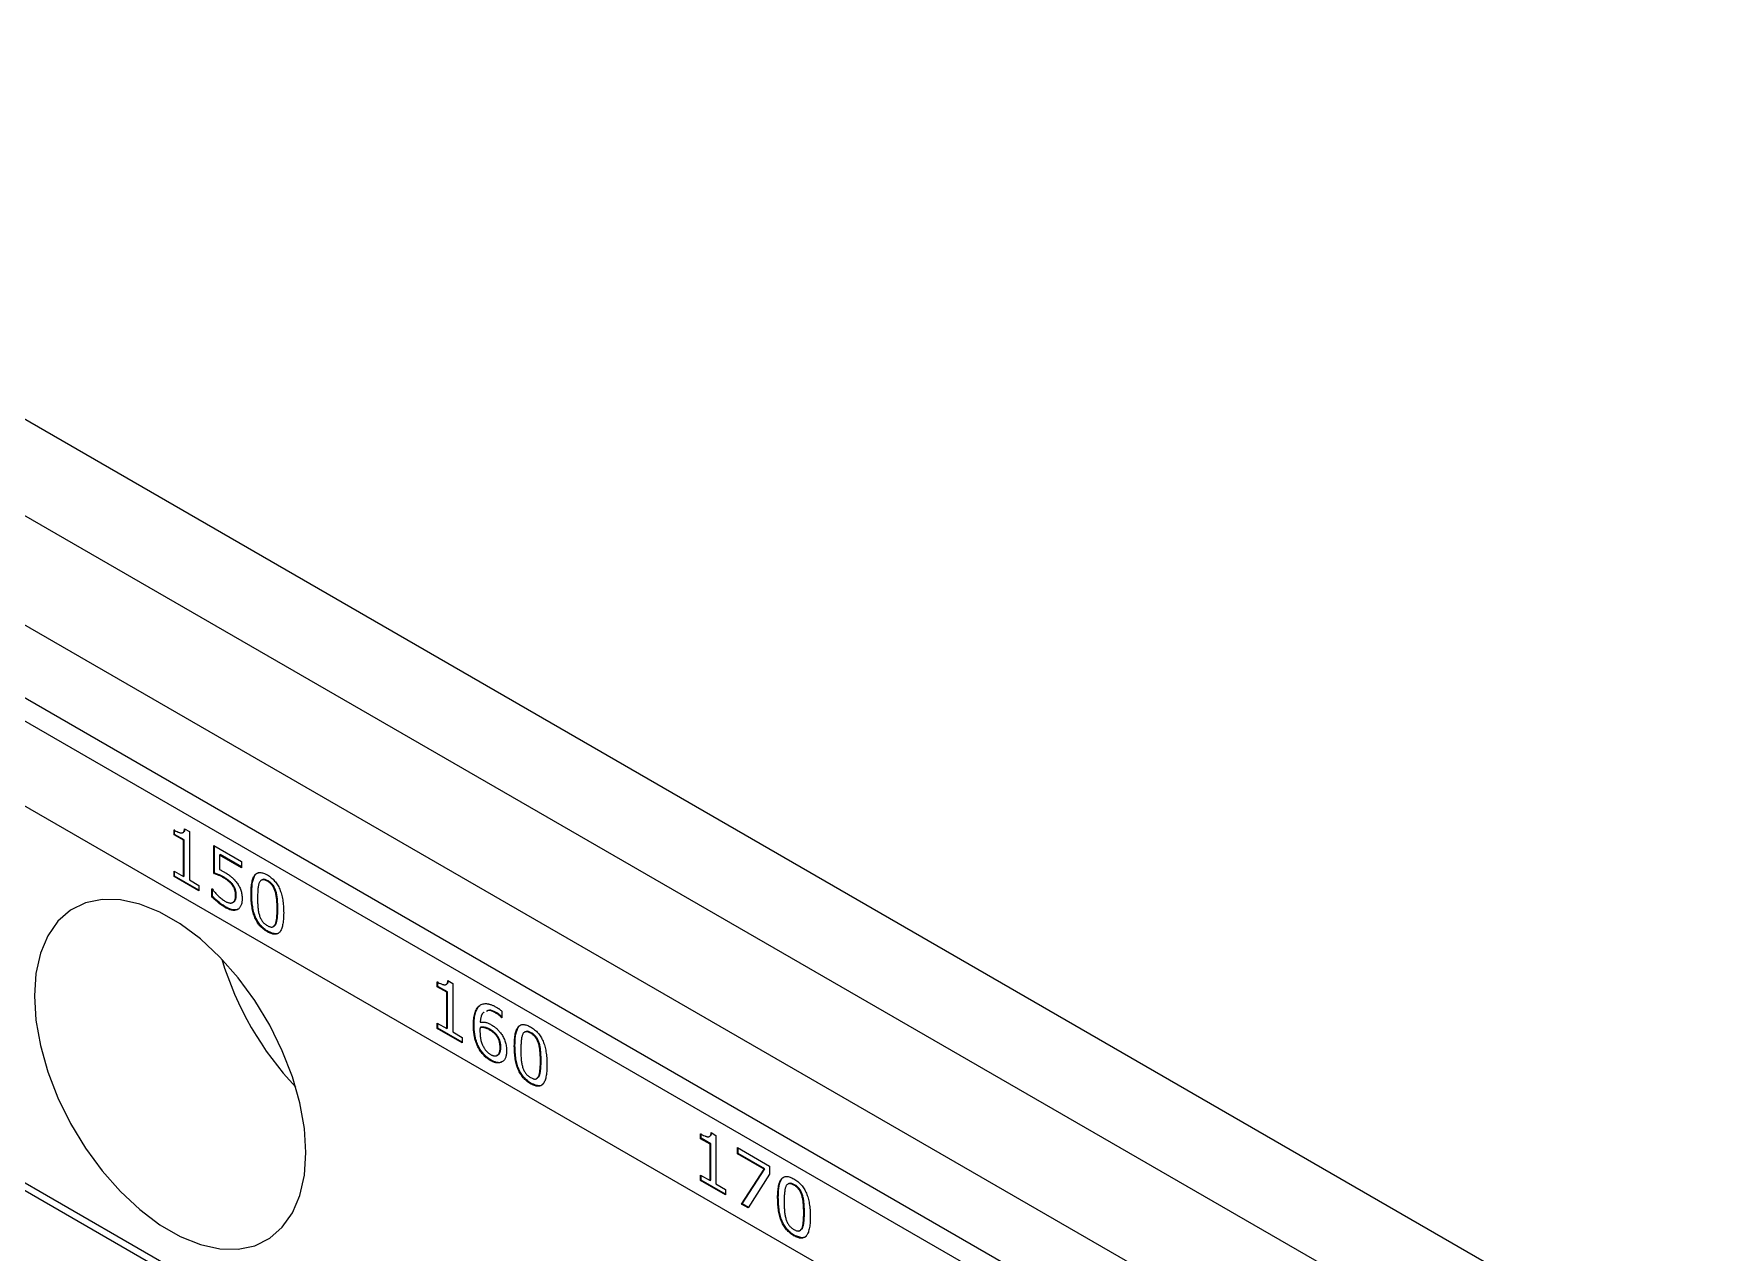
# Model space of a CAD drawing. Header units: millimetres. Extents: x 2 to 278, y 1 to 215.
# Drawn here: x 212.47 to 235.24, y 167.31 to 183.68 of the extents above; entities that cross this region are included whole.
import ezdxf

# ---------------------------------------------------------------- set-up
doc = ezdxf.new("R2010")
doc.units = ezdxf.units.MM

msp = doc.modelspace()

# ---------------------------------------------------------------- linework, layer by layer
at = {"color": 7, "linetype": 'Continuous', "lineweight": 0}
for p, q in [((164.539, 206.098), (270.605, 144.868)), ((163.417, 205.45), (269.483, 144.22)), ((161.441, 204.144), (267.507, 142.913)), ((161.172, 203.988), (267.238, 142.758)), ((163.417, 203.981), (269.483, 142.75)), ((161.172, 202.848), (267.238, 141.617)), ((161.262, 197.735), (267.328, 136.505)), ((161.172, 197.683), (267.238, 136.453)), ((214.347, 172.918), (214.347, 172.983)), ((214.347, 172.918), (214.355, 172.924)), ((214.474, 172.845), (214.347, 172.918)), ((214.355, 172.924), (214.355, 172.988)), ((214.483, 172.85), (214.355, 172.924)), ((214.466, 172.95), (214.477, 172.956)), ((214.489, 173.001), (214.553, 172.964)), ((214.553, 172.964), (214.553, 172.312)), ((214.474, 172.845), (214.483, 172.85)), ((214.474, 172.358), (214.474, 172.845)), ((214.483, 172.363), (214.483, 172.85)), ((214.88, 172.776), (215.254, 172.56)), ((214.88, 172.399), (214.88, 172.776)), ((214.889, 172.404), (214.889, 172.771)), ((214.959, 172.647), (214.968, 172.653)), ((214.959, 172.647), (214.959, 172.451)), ((215.254, 172.477), (214.959, 172.647)), ((215.254, 172.488), (214.968, 172.653)), ((214.347, 172.431), (214.474, 172.358)), ((214.347, 172.358), (214.347, 172.431)), ((214.355, 172.363), (214.355, 172.426)), ((215.254, 172.56), (215.254, 172.477)), ((214.347, 172.358), (214.355, 172.363)), ((214.681, 172.165), (214.347, 172.358)), ((214.681, 172.175), (214.355, 172.363)), ((214.474, 172.358), (214.483, 172.363)), ((214.553, 172.312), (214.681, 172.238)), ((214.681, 172.238), (214.681, 172.165)), ((214.856, 172.193), (214.862, 172.189)), ((214.856, 172.088), (214.856, 172.193)), ((214.865, 172.094), (214.865, 172.198)), ((214.88, 172.399), (214.889, 172.404)), ((215.009, 172.343), (215.018, 172.348)), ((215.132, 172.238), (215.141, 172.243)), ((215.529, 172.315), (215.518, 172.309)), ((215.609, 172.301), (215.6, 172.296)), ((214.856, 172.088), (214.865, 172.094)), ((215.137, 172.01), (215.146, 172.015)), ((215.174, 172.108), (215.183, 172.113)), ((215.381, 172.123), (215.39, 172.128)), ((215.714, 172.164), (215.705, 172.159)), ((215.034, 171.943), (215.043, 171.948)), ((215.74, 171.927), (215.731, 171.922)), ((215.6, 171.616), (215.609, 171.621)), ((215.68, 171.685), (215.691, 171.691)), ((215.688, 171.694), (215.715, 171.72)), ((215.715, 171.72), (215.706, 171.714)), ((217.882, 170.877), (217.882, 170.942)), ((217.882, 170.877), (217.891, 170.883)), ((218.009, 170.804), (217.882, 170.877)), ((217.891, 170.883), (217.891, 170.947)), ((218.018, 170.809), (217.891, 170.883)), ((218.001, 170.909), (218.012, 170.915)), ((218.025, 170.96), (218.089, 170.923)), ((218.089, 170.923), (218.089, 170.271)), ((218.009, 170.804), (218.018, 170.809)), ((218.009, 170.317), (218.009, 170.804)), ((218.018, 170.322), (218.018, 170.809)), ((218.442, 170.619), (218.451, 170.625)), ((217.882, 170.39), (218.009, 170.317)), ((217.882, 170.317), (217.882, 170.39)), ((217.891, 170.322), (217.891, 170.385)), ((218.662, 170.528), (218.671, 170.533)), ((218.745, 170.462), (218.749, 170.464)), ((218.749, 170.459), (218.745, 170.462)), ((218.749, 170.55), (218.749, 170.459)), ((217.882, 170.317), (217.891, 170.322)), ((218.216, 170.124), (217.882, 170.317)), ((218.216, 170.134), (217.891, 170.322)), ((218.009, 170.317), (218.018, 170.322)), ((218.089, 170.271), (218.216, 170.197)), ((218.216, 170.197), (218.216, 170.124)), ((218.367, 170.356), (218.376, 170.361)), ((218.466, 170.336), (218.457, 170.331)), ((218.594, 170.302), (218.585, 170.297)), ((218.685, 170.224), (218.676, 170.219)), ((219.064, 170.274), (219.053, 170.268)), ((219.144, 170.26), (219.135, 170.255)), ((218.443, 170.041), (218.452, 170.046)), ((218.734, 170.068), (218.726, 170.063)), ((218.916, 170.082), (218.925, 170.087)), ((219.25, 170.123), (219.241, 170.118)), ((218.595, 169.887), (218.604, 169.892)), ((219.276, 169.886), (219.267, 169.881)), ((219.135, 169.575), (219.144, 169.58)), ((219.216, 169.644), (219.227, 169.65)), ((219.223, 169.653), (219.25, 169.678)), ((219.25, 169.678), (219.241, 169.673)), ((221.418, 168.836), (221.418, 168.901)), ((221.418, 168.836), (221.427, 168.842)), ((221.545, 168.763), (221.418, 168.836)), ((221.427, 168.842), (221.427, 168.906)), ((221.554, 168.768), (221.427, 168.842)), ((221.537, 168.868), (221.548, 168.874)), ((221.545, 168.763), (221.554, 168.768)), ((221.554, 168.281), (221.554, 168.768)), ((221.56, 168.919), (221.624, 168.882)), ((221.624, 168.882), (221.624, 168.23)), ((221.545, 168.276), (221.545, 168.763)), ((221.911, 168.717), (222.341, 168.469)), ((221.911, 168.634), (221.911, 168.717)), ((221.911, 168.634), (221.92, 168.639)), ((222.27, 168.427), (221.911, 168.634)), ((221.92, 168.639), (221.92, 168.712)), ((222.279, 168.432), (221.92, 168.639)), ((221.418, 168.349), (221.545, 168.276)), ((221.418, 168.276), (221.418, 168.349)), ((221.427, 168.281), (221.427, 168.344)), ((221.967, 167.959), (222.27, 168.427)), ((221.976, 167.964), (222.279, 168.432)), ((222.341, 168.359), (222.057, 167.907)), ((222.27, 168.427), (222.279, 168.432)), ((222.341, 168.469), (222.341, 168.359)), ((221.418, 168.276), (221.427, 168.281)), ((221.752, 168.083), (221.418, 168.276)), ((221.752, 168.093), (221.427, 168.281)), ((221.545, 168.276), (221.554, 168.281)), ((221.624, 168.23), (221.752, 168.156)), ((221.752, 168.156), (221.752, 168.083)), ((222.6, 168.233), (222.589, 168.227)), ((222.68, 168.219), (222.671, 168.214)), ((221.967, 167.959), (221.976, 167.964)), ((222.057, 167.907), (221.967, 167.959)), ((222.062, 167.914), (221.976, 167.964)), ((222.452, 168.041), (222.461, 168.046)), ((222.786, 168.082), (222.777, 168.077)), ((222.759, 167.612), (222.786, 167.637)), ((222.786, 167.637), (222.777, 167.632)), ((222.811, 167.845), (222.802, 167.84)), ((222.671, 167.534), (222.68, 167.539)), ((222.751, 167.603), (222.762, 167.609))]:
    msp.add_line(p, q, dxfattribs=at)
at = {"color": 7, "linetype": 'Continuous', "lineweight": 0, "flags": 128}
msp.add_lwpolyline([(212.472, 170.754), (212.492, 170.429), (212.553, 170.087), (212.652, 169.737), (212.788, 169.386), (212.958, 169.042), (213.158, 168.712), (213.383, 168.405), (213.628, 168.127), (213.889, 167.884), (214.158, 167.681), (214.431, 167.524), (214.7, 167.416), (214.961, 167.358), (215.206, 167.353), (215.431, 167.4), (215.631, 167.499), (215.801, 167.647), (215.937, 167.841), (216.037, 168.076), (216.097, 168.348), (216.118, 168.65), (216.097, 168.975), (216.037, 169.317), (215.937, 169.667), (215.801, 170.018), (215.631, 170.362), (215.431, 170.692), (215.206, 170.999), (214.961, 171.277), (214.7, 171.52), (214.431, 171.723), (214.158, 171.88), (213.889, 171.989), (213.628, 172.046), (213.383, 172.051), (213.158, 172.004), (212.958, 171.905), (212.788, 171.757), (212.652, 171.564), (212.553, 171.328), (212.492, 171.056), (212.472, 170.754)], dxfattribs=at)
at = {"color": 7, "linetype": 'Continuous', "lineweight": 0}
msp.add_arc((219.114, 172.484), 4.307, 196.6791, 223.3155, dxfattribs=at)
for points, knots in [([(214.347, 172.983), (214.355, 172.978), (214.374, 172.968), (214.397, 172.958), (214.415, 172.951), (214.428, 172.947), (214.438, 172.945), (214.444, 172.945), (214.447, 172.945)], [0, 0, 0, 0, 0.262083, 0.542825, 0.680749, 0.801602, 0.907794, 1, 1, 1, 1]), ([(214.447, 172.945), (214.45, 172.945), (214.456, 172.946), (214.464, 172.948), (214.471, 172.953), (214.477, 172.958), (214.482, 172.966), (214.485, 172.976), (214.488, 172.987), (214.489, 172.997), (214.489, 173.001)], [0, 0, 0, 0, 0.122569, 0.240706, 0.354017, 0.468353, 0.585293, 0.709986, 0.849029, 1, 1, 1, 1]), ([(214.476, 172.956), (214.481, 172.96), (214.493, 172.968), (214.495, 172.987), (214.496, 172.998)], [0, 0, 0, 0, 0.450038, 1, 1, 1, 1]), ([(214.959, 172.451), (214.965, 172.448), (214.978, 172.442), (214.996, 172.432), (215.014, 172.423), (215.025, 172.417), (215.03, 172.414)], [0, 0, 0, 0, 0.26372, 0.53059, 0.784736, 1, 1, 1, 1]), ([(215.03, 172.414), (215.038, 172.409), (215.054, 172.4), (215.077, 172.384), (215.099, 172.369), (215.119, 172.352), (215.138, 172.335), (215.157, 172.317), (215.174, 172.297), (215.185, 172.283), (215.19, 172.275)], [0, 0, 0, 0, 0.147906, 0.286558, 0.416879, 0.538106, 0.654704, 0.77006, 0.884474, 1, 1, 1, 1]), ([(215.381, 172.123), (215.381, 172.139), (215.381, 172.169), (215.384, 172.212), (215.388, 172.25), (215.394, 172.285), (215.401, 172.315), (215.41, 172.341), (215.421, 172.363), (215.433, 172.381), (215.448, 172.395), (215.464, 172.405), (215.482, 172.411), (215.502, 172.413), (215.524, 172.41), (215.548, 172.404), (215.573, 172.393), (215.591, 172.384), (215.6, 172.379)], [0, 0, 0, 0, 0.090625, 0.17535, 0.254088, 0.327393, 0.395789, 0.459102, 0.517906, 0.573174, 0.625499, 0.676328, 0.726617, 0.777206, 0.828961, 0.882801, 0.939626, 1, 1, 1, 1]), ([(214.862, 172.189), (214.867, 172.181), (214.879, 172.165), (214.899, 172.143), (214.919, 172.12), (214.941, 172.097), (214.964, 172.076), (214.986, 172.057), (215.009, 172.041), (215.024, 172.032), (215.031, 172.027)], [0, 0, 0, 0, 0.11569, 0.236358, 0.361367, 0.492737, 0.624634, 0.753014, 0.877387, 1, 1, 1, 1]), ([(215.009, 172.343), (214.997, 172.349), (214.974, 172.362), (214.944, 172.376), (214.922, 172.384), (214.907, 172.39), (214.893, 172.395), (214.884, 172.398), (214.88, 172.399)], [0, 0, 0, 0, 0.276361, 0.54371, 0.670708, 0.789126, 0.89931, 1, 1, 1, 1]), ([(215.018, 172.348), (215.006, 172.355), (214.983, 172.368), (214.953, 172.381), (214.931, 172.389), (214.916, 172.395), (214.902, 172.4), (214.893, 172.403), (214.889, 172.404)], [0, 0, 0, 0, 0.276361, 0.54371, 0.670708, 0.789126, 0.89931, 1, 1, 1, 1]), ([(215.132, 172.238), (215.128, 172.243), (215.121, 172.254), (215.108, 172.268), (215.094, 172.282), (215.079, 172.295), (215.063, 172.308), (215.046, 172.32), (215.028, 172.332), (215.016, 172.339), (215.009, 172.343)], [0, 0, 0, 0, 0.10696, 0.21703, 0.332026, 0.453058, 0.580025, 0.713791, 0.853658, 1, 1, 1, 1]), ([(215.141, 172.243), (215.137, 172.248), (215.13, 172.259), (215.117, 172.273), (215.103, 172.287), (215.088, 172.3), (215.072, 172.313), (215.055, 172.325), (215.037, 172.337), (215.025, 172.344), (215.018, 172.348)], [0, 0, 0, 0, 0.10696, 0.21703, 0.332026, 0.453058, 0.580025, 0.713791, 0.853658, 1, 1, 1, 1]), ([(215.174, 172.108), (215.174, 172.114), (215.174, 172.126), (215.172, 172.144), (215.168, 172.161), (215.163, 172.178), (215.157, 172.194), (215.15, 172.21), (215.142, 172.224), (215.135, 172.233), (215.132, 172.238)], [0, 0, 0, 0, 0.150553, 0.289214, 0.420488, 0.543188, 0.660394, 0.774791, 0.887003, 1, 1, 1, 1]), ([(215.183, 172.113), (215.183, 172.119), (215.183, 172.131), (215.181, 172.149), (215.177, 172.167), (215.172, 172.183), (215.166, 172.199), (215.159, 172.215), (215.151, 172.229), (215.144, 172.238), (215.141, 172.243)], [0, 0, 0, 0, 0.150553, 0.289214, 0.420488, 0.543188, 0.660394, 0.774791, 0.887003, 1, 1, 1, 1]), ([(215.19, 172.275), (215.196, 172.268), (215.207, 172.252), (215.221, 172.227), (215.233, 172.202), (215.244, 172.175), (215.252, 172.147), (215.258, 172.119), (215.261, 172.088), (215.261, 172.068), (215.262, 172.058)], [0, 0, 0, 0, 0.115807, 0.229267, 0.343217, 0.458868, 0.579903, 0.709351, 0.8486, 1, 1, 1, 1]), ([(215.39, 172.128), (215.391, 172.171), (215.393, 172.257), (215.416, 172.35), (215.45, 172.4), (215.474, 172.407), (215.483, 172.41)], [0, 0, 0, 0, 0.357653, 0.714378, 0.892887, 1, 1, 1, 1]), ([(215.493, 172.281), (215.491, 172.275), (215.486, 172.265), (215.481, 172.245), (215.477, 172.223), (215.473, 172.197), (215.471, 172.169), (215.47, 172.138), (215.469, 172.106), (215.469, 172.084), (215.468, 172.073)], [0, 0, 0, 0, 0.092932, 0.195517, 0.308519, 0.432509, 0.565434, 0.704477, 0.849094, 1, 1, 1, 1]), ([(215.6, 172.296), (215.593, 172.299), (215.581, 172.306), (215.564, 172.312), (215.548, 172.316), (215.534, 172.315), (215.522, 172.312), (215.511, 172.304), (215.501, 172.294), (215.496, 172.285), (215.493, 172.281)], [0, 0, 0, 0, 0.141373, 0.271633, 0.394112, 0.510434, 0.625792, 0.743398, 0.867888, 1, 1, 1, 1]), ([(215.609, 172.301), (215.596, 172.307), (215.572, 172.319), (215.542, 172.325), (215.532, 172.314), (215.53, 172.311)], [0, 0, 0, 0, 0.42532, 0.849508, 1, 1, 1, 1]), ([(215.6, 172.379), (215.609, 172.373), (215.627, 172.362), (215.653, 172.343), (215.676, 172.322), (215.698, 172.299), (215.718, 172.274), (215.736, 172.247), (215.753, 172.218), (215.767, 172.188), (215.779, 172.155), (215.79, 172.12), (215.799, 172.084), (215.806, 172.045), (215.812, 172.005), (215.816, 171.962), (215.818, 171.917), (215.818, 171.887), (215.819, 171.871)], [0, 0, 0, 0, 0.0610324, 0.1185041, 0.1731157, 0.2253216, 0.2760008, 0.3266701, 0.377985, 0.4306815, 0.4863913, 0.5454405, 0.6087782, 0.6767602, 0.749332, 0.8273877, 0.910869, 1, 1, 1, 1]), ([(215.705, 172.159), (215.703, 172.166), (215.698, 172.181), (215.688, 172.202), (215.678, 172.221), (215.665, 172.239), (215.652, 172.256), (215.636, 172.271), (215.618, 172.285), (215.606, 172.292), (215.6, 172.296)], [0, 0, 0, 0, 0.130246, 0.252579, 0.370446, 0.485239, 0.600835, 0.723405, 0.855628, 1, 1, 1, 1]), ([(215.714, 172.164), (215.712, 172.172), (215.707, 172.186), (215.697, 172.207), (215.687, 172.227), (215.674, 172.245), (215.66, 172.261), (215.645, 172.276), (215.627, 172.29), (215.615, 172.297), (215.609, 172.301)], [0, 0, 0, 0, 0.130246, 0.252579, 0.370446, 0.485239, 0.600835, 0.723405, 0.855628, 1, 1, 1, 1]), ([(215.034, 171.943), (215.026, 171.948), (215.009, 171.958), (214.984, 171.975), (214.959, 171.992), (214.936, 172.012), (214.913, 172.031), (214.892, 172.05), (214.873, 172.069), (214.861, 172.082), (214.856, 172.088)], [0, 0, 0, 0, 0.137708, 0.273829, 0.408004, 0.54087, 0.668834, 0.787054, 0.897951, 1, 1, 1, 1]), ([(215.043, 171.948), (215.035, 171.953), (215.018, 171.963), (214.993, 171.98), (214.968, 171.998), (214.945, 172.017), (214.922, 172.036), (214.901, 172.056), (214.882, 172.074), (214.87, 172.087), (214.865, 172.094)], [0, 0, 0, 0, 0.137708, 0.273829, 0.408004, 0.54087, 0.668834, 0.787054, 0.897951, 1, 1, 1, 1]), ([(215.031, 172.027), (215.036, 172.024), (215.046, 172.019), (215.06, 172.013), (215.074, 172.008), (215.088, 172.004), (215.101, 172.002), (215.114, 172.002), (215.126, 172.005), (215.133, 172.008), (215.137, 172.01)], [0, 0, 0, 0, 0.125561, 0.250755, 0.374229, 0.498588, 0.622113, 0.745898, 0.870848, 1, 1, 1, 1]), ([(215.137, 172.01), (215.14, 172.012), (215.146, 172.016), (215.153, 172.024), (215.16, 172.034), (215.165, 172.045), (215.169, 172.058), (215.172, 172.073), (215.174, 172.09), (215.174, 172.102), (215.174, 172.108)], [0, 0, 0, 0, 0.114332, 0.229383, 0.345703, 0.464622, 0.588442, 0.717044, 0.855034, 1, 1, 1, 1]), ([(215.146, 172.015), (215.149, 172.017), (215.155, 172.021), (215.162, 172.029), (215.169, 172.039), (215.174, 172.05), (215.178, 172.063), (215.181, 172.078), (215.183, 172.095), (215.183, 172.107), (215.183, 172.113)], [0, 0, 0, 0, 0.114332, 0.229383, 0.345703, 0.464622, 0.588442, 0.717044, 0.855034, 1, 1, 1, 1]), ([(215.262, 172.058), (215.261, 172.05), (215.261, 172.033), (215.258, 172.01), (215.253, 171.989), (215.246, 171.97), (215.237, 171.952), (215.227, 171.938), (215.216, 171.925), (215.207, 171.92), (215.202, 171.917)], [0, 0, 0, 0, 0.130801, 0.258999, 0.387212, 0.515872, 0.642815, 0.764184, 0.883286, 1, 1, 1, 1]), ([(215.6, 171.616), (215.591, 171.622), (215.573, 171.632), (215.547, 171.652), (215.523, 171.673), (215.501, 171.696), (215.481, 171.72), (215.463, 171.747), (215.447, 171.776), (215.433, 171.806), (215.42, 171.838), (215.41, 171.873), (215.401, 171.909), (215.394, 171.948), (215.388, 171.989), (215.384, 172.032), (215.381, 172.077), (215.381, 172.108), (215.381, 172.123)], [0, 0, 0, 0, 0.060973, 0.118388, 0.172874, 0.22467, 0.275401, 0.32568, 0.376549, 0.428972, 0.484148, 0.542887, 0.606162, 0.674011, 0.747103, 0.82563, 0.909854, 1, 1, 1, 1]), ([(215.609, 171.621), (215.6, 171.627), (215.582, 171.638), (215.556, 171.657), (215.532, 171.678), (215.51, 171.701), (215.49, 171.726), (215.472, 171.752), (215.456, 171.781), (215.442, 171.811), (215.429, 171.843), (215.419, 171.878), (215.41, 171.914), (215.403, 171.953), (215.397, 171.994), (215.393, 172.037), (215.39, 172.082), (215.39, 172.113), (215.39, 172.128)], [0, 0, 0, 0, 0.060973, 0.118388, 0.172874, 0.22467, 0.275401, 0.32568, 0.376549, 0.428972, 0.484148, 0.542887, 0.606162, 0.674011, 0.747103, 0.82563, 0.909854, 1, 1, 1, 1]), ([(215.468, 172.073), (215.469, 172.061), (215.469, 172.037), (215.469, 172.003), (215.471, 171.972), (215.473, 171.943), (215.476, 171.916), (215.48, 171.89), (215.485, 171.864), (215.49, 171.847), (215.493, 171.839)], [0, 0, 0, 0, 0.164101, 0.31475, 0.45075, 0.57345, 0.686482, 0.794892, 0.899373, 1, 1, 1, 1]), ([(215.731, 171.922), (215.731, 171.934), (215.731, 171.957), (215.73, 171.991), (215.728, 172.024), (215.726, 172.054), (215.723, 172.082), (215.718, 172.109), (215.713, 172.134), (215.708, 172.151), (215.705, 172.159)], [0, 0, 0, 0, 0.159651, 0.308566, 0.446193, 0.573969, 0.692158, 0.802057, 0.904099, 1, 1, 1, 1]), ([(215.74, 171.927), (215.74, 171.939), (215.74, 171.963), (215.739, 171.997), (215.737, 172.029), (215.735, 172.059), (215.732, 172.087), (215.727, 172.114), (215.722, 172.14), (215.717, 172.156), (215.714, 172.164)], [0, 0, 0, 0, 0.159651, 0.308566, 0.446193, 0.573969, 0.692158, 0.802057, 0.904099, 1, 1, 1, 1]), ([(215.202, 171.917), (215.197, 171.914), (215.187, 171.909), (215.169, 171.905), (215.151, 171.903), (215.13, 171.905), (215.109, 171.909), (215.085, 171.917), (215.06, 171.928), (215.043, 171.938), (215.034, 171.943)], [0, 0, 0, 0, 0.114928, 0.229358, 0.345919, 0.4655, 0.589079, 0.718364, 0.85522, 1, 1, 1, 1]), ([(215.211, 171.922), (215.206, 171.919), (215.196, 171.914), (215.178, 171.91), (215.16, 171.909), (215.139, 171.91), (215.118, 171.915), (215.094, 171.922), (215.069, 171.933), (215.052, 171.943), (215.043, 171.948)], [0, 0, 0, 0, 0.114928, 0.229358, 0.345919, 0.4655, 0.589079, 0.718364, 0.85522, 1, 1, 1, 1]), ([(215.493, 171.839), (215.495, 171.831), (215.5, 171.817), (215.509, 171.796), (215.52, 171.776), (215.532, 171.757), (215.546, 171.74), (215.562, 171.725), (215.58, 171.711), (215.593, 171.703), (215.6, 171.699)], [0, 0, 0, 0, 0.1279334, 0.2489788, 0.3644984, 0.4786231, 0.5947523, 0.7179865, 0.852152, 1, 1, 1, 1]), ([(215.819, 171.871), (215.818, 171.856), (215.818, 171.825), (215.816, 171.782), (215.812, 171.743), (215.806, 171.709), (215.798, 171.678), (215.789, 171.652), (215.779, 171.63), (215.766, 171.613), (215.752, 171.599), (215.735, 171.589), (215.717, 171.584), (215.697, 171.582), (215.675, 171.585), (215.652, 171.591), (215.626, 171.601), (215.609, 171.611), (215.6, 171.616)], [0, 0, 0, 0, 0.091414, 0.176654, 0.25618, 0.329726, 0.398161, 0.461186, 0.519966, 0.574874, 0.627124, 0.67754, 0.72759, 0.777885, 0.829619, 0.883437, 0.939926, 1, 1, 1, 1]), ([(215.706, 171.714), (215.708, 171.72), (215.713, 171.731), (215.718, 171.751), (215.723, 171.772), (215.726, 171.797), (215.728, 171.824), (215.73, 171.854), (215.731, 171.887), (215.731, 171.91), (215.731, 171.922)], [0, 0, 0, 0, 0.097892, 0.201849, 0.31108, 0.427473, 0.552815, 0.689917, 0.838949, 1, 1, 1, 1]), ([(215.715, 171.72), (215.717, 171.725), (215.722, 171.736), (215.727, 171.756), (215.732, 171.778), (215.735, 171.802), (215.737, 171.829), (215.739, 171.859), (215.74, 171.892), (215.74, 171.915), (215.74, 171.927)], [0, 0, 0, 0, 0.097892, 0.201849, 0.31108, 0.427473, 0.552815, 0.689917, 0.838949, 1, 1, 1, 1]), ([(215.6, 171.699), (215.606, 171.695), (215.618, 171.689), (215.636, 171.682), (215.651, 171.679), (215.666, 171.679), (215.678, 171.683), (215.689, 171.69), (215.699, 171.7), (215.703, 171.71), (215.706, 171.714)], [0, 0, 0, 0, 0.141458, 0.272712, 0.395264, 0.512481, 0.627909, 0.745586, 0.869079, 1, 1, 1, 1]), ([(215.764, 171.61), (215.763, 171.608), (215.752, 171.594), (215.703, 171.58), (215.646, 171.605), (215.609, 171.621)], [0, 0, 0, 0, 0.041654, 0.362595, 1, 1, 1, 1]), ([(217.882, 170.942), (217.891, 170.937), (217.91, 170.927), (217.933, 170.917), (217.951, 170.91), (217.963, 170.906), (217.973, 170.904), (217.98, 170.904), (217.982, 170.904)], [0, 0, 0, 0, 0.262083, 0.542825, 0.680749, 0.801602, 0.907794, 1, 1, 1, 1]), ([(217.982, 170.904), (217.985, 170.904), (217.991, 170.905), (217.999, 170.907), (218.006, 170.912), (218.012, 170.917), (218.017, 170.925), (218.021, 170.935), (218.024, 170.946), (218.024, 170.956), (218.025, 170.96)], [0, 0, 0, 0, 0.122569, 0.240706, 0.354017, 0.468353, 0.585293, 0.709986, 0.849029, 1, 1, 1, 1]), ([(218.011, 170.915), (218.016, 170.918), (218.028, 170.927), (218.03, 170.946), (218.032, 170.956)], [0, 0, 0, 0, 0.450038, 1, 1, 1, 1]), ([(218.367, 170.356), (218.368, 170.372), (218.368, 170.402), (218.371, 170.445), (218.377, 170.484), (218.385, 170.518), (218.395, 170.549), (218.408, 170.577), (218.423, 170.6), (218.436, 170.613), (218.442, 170.619)], [0, 0, 0, 0, 0.145951, 0.283525, 0.41408, 0.537518, 0.656078, 0.772125, 0.886307, 1, 1, 1, 1]), ([(218.376, 170.361), (218.377, 170.377), (218.377, 170.407), (218.38, 170.45), (218.386, 170.489), (218.394, 170.524), (218.404, 170.555), (218.417, 170.582), (218.432, 170.606), (218.445, 170.618), (218.451, 170.625)], [0, 0, 0, 0, 0.145951, 0.283525, 0.41408, 0.537518, 0.656078, 0.772125, 0.886307, 1, 1, 1, 1]), ([(218.442, 170.619), (218.449, 170.625), (218.461, 170.635), (218.484, 170.645), (218.51, 170.651), (218.533, 170.652), (218.552, 170.65), (218.568, 170.648), (218.584, 170.644), (218.601, 170.638), (218.618, 170.632), (218.636, 170.624), (218.655, 170.615), (218.667, 170.608), (218.674, 170.604)], [0, 0, 0, 0, 0.114787, 0.229803, 0.346445, 0.466768, 0.528506, 0.591253, 0.654928, 0.720409, 0.787199, 0.856326, 0.927068, 1, 1, 1, 1]), ([(218.674, 170.604), (218.678, 170.602), (218.685, 170.597), (218.696, 170.591), (218.706, 170.584), (218.718, 170.576), (218.732, 170.565), (218.744, 170.555), (218.749, 170.55)], [0, 0, 0, 0, 0.156036, 0.29752, 0.427796, 0.543751, 0.768205, 1, 1, 1, 1]), ([(218.512, 170.535), (218.509, 170.534), (218.469, 170.519), (218.463, 170.459), (218.457, 170.402)], [0, 0, 0, 0, 0.072908, 1, 1, 1, 1]), ([(218.457, 170.402), (218.463, 170.403), (218.474, 170.404), (218.492, 170.404), (218.509, 170.403), (218.527, 170.401), (218.545, 170.396), (218.564, 170.389), (218.584, 170.38), (218.599, 170.372), (218.606, 170.368)], [0, 0, 0, 0, 0.12901, 0.253844, 0.373854, 0.489859, 0.606943, 0.731138, 0.861144, 1, 1, 1, 1]), ([(218.662, 170.528), (218.63, 170.545), (218.584, 170.569), (218.552, 170.552), (218.542, 170.547)], [0, 0, 0, 0, 0.6976452, 1, 1, 1, 1]), ([(218.671, 170.533), (218.639, 170.55), (218.593, 170.575), (218.561, 170.557), (218.551, 170.552)], [0, 0, 0, 0, 0.6976452, 1, 1, 1, 1]), ([(218.606, 170.368), (218.612, 170.364), (218.625, 170.356), (218.643, 170.344), (218.66, 170.332), (218.676, 170.319), (218.692, 170.304), (218.707, 170.287), (218.723, 170.268), (218.733, 170.254), (218.739, 170.247)], [0, 0, 0, 0, 0.1379043, 0.2672918, 0.389519, 0.5040781, 0.6178437, 0.7381745, 0.8647027, 1, 1, 1, 1]), ([(218.745, 170.462), (218.743, 170.464), (218.738, 170.469), (218.73, 170.477), (218.721, 170.486), (218.706, 170.498), (218.686, 170.513), (218.67, 170.523), (218.662, 170.528)], [0, 0, 0, 0, 0.084171, 0.184143, 0.300418, 0.433639, 0.71554, 1, 1, 1, 1]), ([(218.754, 170.467), (218.752, 170.469), (218.747, 170.475), (218.739, 170.482), (218.73, 170.491), (218.715, 170.503), (218.695, 170.519), (218.679, 170.528), (218.671, 170.533)], [0, 0, 0, 0, 0.084171, 0.184143, 0.300418, 0.433639, 0.71554, 1, 1, 1, 1]), ([(218.916, 170.082), (218.917, 170.098), (218.917, 170.128), (218.919, 170.171), (218.923, 170.209), (218.929, 170.244), (218.937, 170.274), (218.946, 170.3), (218.957, 170.322), (218.969, 170.34), (218.983, 170.354), (218.999, 170.364), (219.018, 170.37), (219.037, 170.372), (219.059, 170.369), (219.083, 170.362), (219.109, 170.352), (219.126, 170.343), (219.135, 170.338)], [0, 0, 0, 0, 0.090625, 0.17535, 0.254088, 0.327393, 0.395789, 0.459102, 0.517906, 0.573174, 0.625499, 0.676328, 0.726617, 0.777206, 0.828961, 0.882801, 0.939626, 1, 1, 1, 1]), ([(218.925, 170.087), (218.926, 170.13), (218.929, 170.216), (218.952, 170.309), (218.985, 170.359), (219.009, 170.366), (219.019, 170.369)], [0, 0, 0, 0, 0.357653, 0.714378, 0.892887, 1, 1, 1, 1]), ([(218.443, 170.041), (218.437, 170.052), (218.425, 170.073), (218.41, 170.108), (218.397, 170.144), (218.388, 170.176), (218.382, 170.202), (218.378, 170.223), (218.375, 170.244), (218.372, 170.265), (218.37, 170.287), (218.369, 170.31), (218.367, 170.333), (218.367, 170.348), (218.367, 170.356)], [0, 0, 0, 0, 0.101558, 0.206859, 0.3182337, 0.4357952, 0.497938, 0.5617847, 0.6284372, 0.6970688, 0.768829, 0.8432233, 0.91994, 1, 1, 1, 1]), ([(218.452, 170.046), (218.446, 170.057), (218.434, 170.078), (218.419, 170.113), (218.406, 170.149), (218.397, 170.181), (218.391, 170.207), (218.387, 170.228), (218.384, 170.249), (218.381, 170.27), (218.379, 170.292), (218.378, 170.315), (218.376, 170.338), (218.376, 170.353), (218.376, 170.361)], [0, 0, 0, 0, 0.101558, 0.206859, 0.3182337, 0.4357952, 0.497938, 0.5617847, 0.6284372, 0.6970688, 0.768829, 0.8432233, 0.91994, 1, 1, 1, 1]), ([(218.457, 170.331), (218.456, 170.327), (218.456, 170.321), (218.455, 170.31), (218.455, 170.299), (218.455, 170.29), (218.455, 170.286)], [0, 0, 0, 0, 0.233166, 0.453954, 0.69909, 1, 1, 1, 1]), ([(218.455, 170.286), (218.455, 170.279), (218.455, 170.267), (218.456, 170.249), (218.457, 170.231), (218.458, 170.215), (218.46, 170.199), (218.462, 170.184), (218.465, 170.169), (218.469, 170.151), (218.476, 170.13), (218.484, 170.106), (218.494, 170.084), (218.502, 170.07), (218.506, 170.063)], [0, 0, 0, 0, 0.090565, 0.177041, 0.258106, 0.334595, 0.406648, 0.474165, 0.537538, 0.597002, 0.707395, 0.810677, 0.907514, 1, 1, 1, 1]), ([(218.585, 170.297), (218.579, 170.3), (218.568, 170.307), (218.551, 170.314), (218.535, 170.321), (218.519, 170.326), (218.504, 170.329), (218.488, 170.331), (218.472, 170.332), (218.462, 170.331), (218.457, 170.331)], [0, 0, 0, 0, 0.129336, 0.254579, 0.376184, 0.494894, 0.614051, 0.738035, 0.866584, 1, 1, 1, 1]), ([(218.594, 170.302), (218.588, 170.305), (218.577, 170.312), (218.56, 170.32), (218.544, 170.326), (218.528, 170.331), (218.513, 170.334), (218.497, 170.336), (218.481, 170.337), (218.471, 170.336), (218.466, 170.336)], [0, 0, 0, 0, 0.129336, 0.254579, 0.376184, 0.494894, 0.614051, 0.738035, 0.866584, 1, 1, 1, 1]), ([(218.676, 170.219), (218.673, 170.223), (218.667, 170.232), (218.656, 170.244), (218.645, 170.254), (218.63, 170.268), (218.61, 170.282), (218.593, 170.292), (218.585, 170.297)], [0, 0, 0, 0, 0.12177, 0.242343, 0.363862, 0.487066, 0.739247, 1, 1, 1, 1]), ([(218.685, 170.224), (218.682, 170.228), (218.676, 170.237), (218.665, 170.249), (218.654, 170.26), (218.639, 170.273), (218.619, 170.287), (218.602, 170.297), (218.594, 170.302)], [0, 0, 0, 0, 0.12177, 0.242343, 0.363862, 0.487066, 0.739247, 1, 1, 1, 1]), ([(218.726, 170.063), (218.725, 170.07), (218.725, 170.084), (218.723, 170.105), (218.719, 170.126), (218.714, 170.145), (218.708, 170.163), (218.699, 170.182), (218.689, 170.201), (218.68, 170.213), (218.676, 170.219)], [0, 0, 0, 0, 0.149638, 0.287391, 0.413619, 0.529682, 0.641884, 0.755797, 0.874792, 1, 1, 1, 1]), ([(218.734, 170.068), (218.734, 170.075), (218.734, 170.089), (218.732, 170.111), (218.728, 170.131), (218.723, 170.15), (218.717, 170.169), (218.708, 170.187), (218.698, 170.206), (218.689, 170.218), (218.685, 170.224)], [0, 0, 0, 0, 0.149638, 0.287391, 0.413619, 0.529682, 0.641884, 0.755797, 0.874792, 1, 1, 1, 1]), ([(218.739, 170.247), (218.745, 170.239), (218.756, 170.222), (218.771, 170.195), (218.784, 170.167), (218.795, 170.139), (218.803, 170.109), (218.809, 170.079), (218.813, 170.047), (218.813, 170.027), (218.813, 170.016)], [0, 0, 0, 0, 0.118702, 0.235348, 0.35039, 0.467038, 0.587685, 0.715902, 0.85292, 1, 1, 1, 1]), ([(219.029, 170.24), (219.027, 170.234), (219.022, 170.224), (219.016, 170.204), (219.012, 170.182), (219.009, 170.156), (219.007, 170.128), (219.005, 170.097), (219.004, 170.065), (219.004, 170.043), (219.004, 170.032)], [0, 0, 0, 0, 0.092932, 0.195517, 0.308519, 0.432509, 0.565434, 0.704477, 0.849094, 1, 1, 1, 1]), ([(219.135, 170.255), (219.129, 170.258), (219.117, 170.265), (219.099, 170.271), (219.084, 170.275), (219.07, 170.274), (219.057, 170.271), (219.046, 170.263), (219.036, 170.253), (219.031, 170.244), (219.029, 170.24)], [0, 0, 0, 0, 0.141373, 0.271633, 0.394112, 0.510434, 0.625792, 0.743398, 0.867888, 1, 1, 1, 1]), ([(219.144, 170.26), (219.132, 170.266), (219.107, 170.278), (219.077, 170.284), (219.068, 170.273), (219.065, 170.27)], [0, 0, 0, 0, 0.42532, 0.849508, 1, 1, 1, 1]), ([(219.135, 170.338), (219.144, 170.332), (219.162, 170.321), (219.188, 170.302), (219.212, 170.281), (219.234, 170.258), (219.254, 170.233), (219.272, 170.206), (219.288, 170.177), (219.302, 170.147), (219.315, 170.114), (219.325, 170.079), (219.334, 170.043), (219.342, 170.004), (219.347, 169.964), (219.351, 169.921), (219.354, 169.876), (219.354, 169.846), (219.354, 169.83)], [0, 0, 0, 0, 0.061032, 0.118504, 0.173116, 0.225322, 0.276001, 0.32667, 0.377985, 0.430681, 0.486391, 0.54544, 0.608778, 0.67676, 0.749332, 0.827388, 0.910869, 1, 1, 1, 1]), ([(219.241, 170.118), (219.238, 170.125), (219.233, 170.14), (219.224, 170.161), (219.213, 170.18), (219.201, 170.198), (219.187, 170.215), (219.171, 170.23), (219.154, 170.244), (219.142, 170.251), (219.135, 170.255)], [0, 0, 0, 0, 0.130246, 0.252579, 0.370446, 0.485239, 0.600835, 0.723405, 0.855628, 1, 1, 1, 1]), ([(219.25, 170.123), (219.247, 170.131), (219.242, 170.145), (219.233, 170.166), (219.222, 170.186), (219.21, 170.204), (219.196, 170.22), (219.18, 170.235), (219.163, 170.249), (219.151, 170.256), (219.144, 170.26)], [0, 0, 0, 0, 0.130246, 0.252579, 0.370446, 0.485239, 0.600835, 0.723405, 0.855628, 1, 1, 1, 1]), ([(218.595, 169.887), (218.587, 169.892), (218.572, 169.9), (218.551, 169.916), (218.53, 169.934), (218.51, 169.952), (218.492, 169.972), (218.474, 169.994), (218.458, 170.017), (218.448, 170.033), (218.443, 170.041)], [0, 0, 0, 0, 0.136726, 0.267667, 0.394642, 0.517885, 0.638568, 0.758583, 0.878354, 1, 1, 1, 1]), ([(218.604, 169.892), (218.596, 169.897), (218.581, 169.906), (218.56, 169.921), (218.539, 169.939), (218.519, 169.957), (218.501, 169.977), (218.483, 169.999), (218.467, 170.022), (218.457, 170.038), (218.452, 170.046)], [0, 0, 0, 0, 0.136726, 0.267667, 0.394642, 0.517885, 0.638568, 0.758583, 0.878354, 1, 1, 1, 1]), ([(218.506, 170.063), (218.509, 170.058), (218.515, 170.047), (218.525, 170.033), (218.536, 170.019), (218.547, 170.007), (218.559, 169.996), (218.571, 169.986), (218.583, 169.977), (218.592, 169.972), (218.596, 169.969)], [0, 0, 0, 0, 0.131654, 0.258131, 0.381135, 0.501705, 0.622796, 0.745641, 0.870184, 1, 1, 1, 1]), ([(218.813, 170.016), (218.813, 170.007), (218.812, 169.989), (218.809, 169.965), (218.804, 169.942), (218.798, 169.922), (218.789, 169.905), (218.778, 169.89), (218.765, 169.878), (218.75, 169.868), (218.734, 169.861), (218.717, 169.856), (218.699, 169.855), (218.68, 169.855), (218.66, 169.859), (218.639, 169.866), (218.617, 169.875), (218.602, 169.883), (218.595, 169.887)], [0, 0, 0, 0, 0.068461, 0.134559, 0.198149, 0.260435, 0.321641, 0.382506, 0.44439, 0.506979, 0.569643, 0.630597, 0.690789, 0.750719, 0.811194, 0.872261, 0.935117, 1, 1, 1, 1]), ([(218.596, 169.969), (218.601, 169.966), (218.61, 169.961), (218.624, 169.955), (218.637, 169.951), (218.65, 169.949), (218.661, 169.948), (218.672, 169.949), (218.682, 169.953), (218.691, 169.958), (218.699, 169.964), (218.706, 169.973), (218.712, 169.983), (218.717, 169.996), (218.721, 170.01), (218.724, 170.026), (218.725, 170.043), (218.725, 170.056), (218.726, 170.063)], [0, 0, 0, 0, 0.066273, 0.129609, 0.190047, 0.248604, 0.305353, 0.361746, 0.418098, 0.475239, 0.53308, 0.591913, 0.65214, 0.714466, 0.780216, 0.849779, 0.922531, 1, 1, 1, 1]), ([(218.679, 169.959), (218.691, 169.962), (218.716, 169.969), (218.732, 170.014), (218.734, 170.05), (218.734, 170.068)], [0, 0, 0, 0, 0.307441, 0.65319, 1, 1, 1, 1]), ([(219.135, 169.575), (219.126, 169.581), (219.108, 169.591), (219.083, 169.611), (219.059, 169.632), (219.037, 169.655), (219.017, 169.679), (218.999, 169.706), (218.982, 169.735), (218.968, 169.765), (218.956, 169.797), (218.945, 169.832), (218.936, 169.868), (218.929, 169.907), (218.923, 169.948), (218.919, 169.991), (218.917, 170.036), (218.917, 170.066), (218.916, 170.082)], [0, 0, 0, 0, 0.060973, 0.118388, 0.172874, 0.22467, 0.275401, 0.32568, 0.376549, 0.428972, 0.484148, 0.542887, 0.606162, 0.674011, 0.747103, 0.82563, 0.909854, 1, 1, 1, 1]), ([(219.144, 169.58), (219.135, 169.586), (219.117, 169.596), (219.092, 169.616), (219.068, 169.637), (219.046, 169.66), (219.026, 169.685), (219.008, 169.711), (218.991, 169.74), (218.977, 169.77), (218.965, 169.802), (218.954, 169.837), (218.945, 169.873), (218.938, 169.912), (218.932, 169.953), (218.928, 169.996), (218.926, 170.041), (218.926, 170.072), (218.925, 170.087)], [0, 0, 0, 0, 0.060973, 0.118388, 0.172874, 0.22467, 0.275401, 0.32568, 0.376549, 0.428972, 0.484148, 0.542887, 0.606162, 0.674011, 0.747103, 0.82563, 0.909854, 1, 1, 1, 1]), ([(219.004, 170.032), (219.004, 170.019), (219.004, 169.996), (219.005, 169.962), (219.006, 169.931), (219.008, 169.902), (219.011, 169.875), (219.016, 169.849), (219.021, 169.823), (219.026, 169.806), (219.028, 169.798)], [0, 0, 0, 0, 0.164101, 0.31475, 0.45075, 0.57345, 0.686482, 0.794892, 0.899373, 1, 1, 1, 1]), ([(219.267, 169.881), (219.267, 169.893), (219.266, 169.916), (219.265, 169.95), (219.264, 169.983), (219.261, 170.013), (219.258, 170.041), (219.254, 170.068), (219.248, 170.093), (219.243, 170.11), (219.241, 170.118)], [0, 0, 0, 0, 0.159651, 0.308566, 0.446193, 0.573969, 0.692158, 0.802057, 0.904099, 1, 1, 1, 1]), ([(219.276, 169.886), (219.276, 169.898), (219.275, 169.922), (219.274, 169.956), (219.273, 169.988), (219.27, 170.018), (219.267, 170.046), (219.263, 170.073), (219.257, 170.099), (219.252, 170.115), (219.25, 170.123)], [0, 0, 0, 0, 0.159651, 0.308566, 0.446193, 0.573969, 0.692158, 0.802057, 0.904099, 1, 1, 1, 1]), ([(218.746, 169.868), (218.745, 169.868), (218.73, 169.853), (218.679, 169.858), (218.629, 169.881), (218.604, 169.892)], [0, 0, 0, 0, 0.0062119, 0.502799, 1, 1, 1, 1]), ([(219.028, 169.798), (219.031, 169.79), (219.036, 169.776), (219.045, 169.755), (219.055, 169.735), (219.068, 169.716), (219.082, 169.699), (219.098, 169.684), (219.116, 169.67), (219.129, 169.662), (219.135, 169.658)], [0, 0, 0, 0, 0.127933, 0.248979, 0.364498, 0.478623, 0.594752, 0.717986, 0.852152, 1, 1, 1, 1]), ([(219.354, 169.83), (219.354, 169.815), (219.354, 169.784), (219.351, 169.741), (219.347, 169.702), (219.341, 169.668), (219.334, 169.637), (219.325, 169.611), (219.314, 169.589), (219.301, 169.572), (219.287, 169.558), (219.271, 169.548), (219.253, 169.543), (219.233, 169.541), (219.211, 169.544), (219.187, 169.55), (219.162, 169.56), (219.144, 169.57), (219.135, 169.575)], [0, 0, 0, 0, 0.091414, 0.176654, 0.25618, 0.329726, 0.398161, 0.461186, 0.519966, 0.574874, 0.627124, 0.67754, 0.72759, 0.777885, 0.829619, 0.883437, 0.939926, 1, 1, 1, 1]), ([(219.241, 169.673), (219.244, 169.679), (219.249, 169.69), (219.254, 169.71), (219.258, 169.731), (219.261, 169.756), (219.264, 169.783), (219.265, 169.813), (219.266, 169.846), (219.267, 169.869), (219.267, 169.881)], [0, 0, 0, 0, 0.097892, 0.201849, 0.31108, 0.427473, 0.552815, 0.689917, 0.838949, 1, 1, 1, 1]), ([(219.25, 169.678), (219.253, 169.684), (219.258, 169.695), (219.263, 169.715), (219.267, 169.736), (219.27, 169.761), (219.273, 169.788), (219.274, 169.818), (219.275, 169.851), (219.276, 169.874), (219.276, 169.886)], [0, 0, 0, 0, 0.097892, 0.201849, 0.31108, 0.427473, 0.552815, 0.689917, 0.838949, 1, 1, 1, 1]), ([(219.135, 169.658), (219.142, 169.654), (219.154, 169.648), (219.171, 169.641), (219.187, 169.638), (219.201, 169.638), (219.214, 169.642), (219.225, 169.649), (219.234, 169.659), (219.239, 169.669), (219.241, 169.673)], [0, 0, 0, 0, 0.1414582, 0.2727119, 0.3952641, 0.5124813, 0.6279092, 0.745586, 0.869079, 1, 1, 1, 1]), ([(219.3, 169.569), (219.299, 169.567), (219.288, 169.553), (219.238, 169.539), (219.182, 169.564), (219.144, 169.58)], [0, 0, 0, 0, 0.041654, 0.362595, 1, 1, 1, 1]), ([(221.418, 168.901), (221.427, 168.896), (221.445, 168.886), (221.468, 168.876), (221.486, 168.869), (221.499, 168.865), (221.509, 168.863), (221.515, 168.863), (221.518, 168.863)], [0, 0, 0, 0, 0.262083, 0.542825, 0.680749, 0.801602, 0.907794, 1, 1, 1, 1]), ([(221.518, 168.863), (221.521, 168.863), (221.527, 168.864), (221.535, 168.866), (221.542, 168.871), (221.548, 168.876), (221.553, 168.884), (221.557, 168.893), (221.559, 168.905), (221.56, 168.915), (221.56, 168.919)], [0, 0, 0, 0, 0.122569, 0.240706, 0.354017, 0.468353, 0.585293, 0.709986, 0.849029, 1, 1, 1, 1]), ([(221.547, 168.874), (221.552, 168.877), (221.564, 168.886), (221.566, 168.905), (221.567, 168.915)], [0, 0, 0, 0, 0.450038, 1, 1, 1, 1]), ([(222.452, 168.041), (222.452, 168.057), (222.452, 168.087), (222.455, 168.13), (222.459, 168.168), (222.465, 168.203), (222.472, 168.233), (222.481, 168.259), (222.492, 168.281), (222.504, 168.299), (222.519, 168.313), (222.535, 168.323), (222.553, 168.329), (222.573, 168.331), (222.595, 168.328), (222.619, 168.321), (222.644, 168.311), (222.662, 168.302), (222.671, 168.297)], [0, 0, 0, 0, 0.090625, 0.17535, 0.254088, 0.327393, 0.395789, 0.459102, 0.517906, 0.573174, 0.625499, 0.676328, 0.726617, 0.777206, 0.828961, 0.882801, 0.939626, 1, 1, 1, 1]), ([(222.461, 168.046), (222.462, 168.089), (222.464, 168.175), (222.487, 168.268), (222.521, 168.318), (222.545, 168.325), (222.554, 168.328)], [0, 0, 0, 0, 0.357653, 0.714378, 0.892887, 1, 1, 1, 1]), ([(222.564, 168.199), (222.562, 168.193), (222.557, 168.183), (222.552, 168.163), (222.548, 168.141), (222.545, 168.115), (222.542, 168.087), (222.541, 168.056), (222.54, 168.024), (222.54, 168.002), (222.54, 167.991)], [0, 0, 0, 0, 0.092932, 0.195517, 0.308519, 0.432509, 0.565434, 0.704477, 0.849094, 1, 1, 1, 1]), ([(222.671, 168.214), (222.665, 168.217), (222.652, 168.224), (222.635, 168.23), (222.619, 168.234), (222.605, 168.233), (222.593, 168.229), (222.582, 168.222), (222.572, 168.212), (222.567, 168.203), (222.564, 168.199)], [0, 0, 0, 0, 0.141373, 0.271633, 0.394112, 0.510434, 0.625792, 0.743398, 0.867888, 1, 1, 1, 1]), ([(222.68, 168.219), (222.668, 168.225), (222.643, 168.237), (222.613, 168.243), (222.603, 168.232), (222.601, 168.229)], [0, 0, 0, 0, 0.42532, 0.849508, 1, 1, 1, 1]), ([(222.671, 168.297), (222.68, 168.291), (222.698, 168.28), (222.724, 168.261), (222.747, 168.24), (222.769, 168.217), (222.79, 168.192), (222.808, 168.165), (222.824, 168.136), (222.838, 168.105), (222.85, 168.073), (222.861, 168.038), (222.87, 168.002), (222.877, 167.963), (222.883, 167.923), (222.887, 167.88), (222.889, 167.835), (222.889, 167.805), (222.89, 167.789)], [0, 0, 0, 0, 0.061032, 0.118504, 0.173116, 0.225322, 0.276001, 0.32667, 0.377985, 0.430681, 0.486391, 0.54544, 0.608778, 0.67676, 0.749332, 0.827388, 0.910869, 1, 1, 1, 1]), ([(222.777, 168.077), (222.774, 168.084), (222.769, 168.099), (222.76, 168.12), (222.749, 168.139), (222.736, 168.157), (222.723, 168.174), (222.707, 168.189), (222.689, 168.203), (222.677, 168.21), (222.671, 168.214)], [0, 0, 0, 0, 0.130246, 0.252579, 0.370446, 0.485239, 0.600835, 0.723405, 0.855628, 1, 1, 1, 1]), ([(222.786, 168.082), (222.783, 168.09), (222.778, 168.104), (222.769, 168.125), (222.758, 168.145), (222.745, 168.163), (222.732, 168.179), (222.716, 168.194), (222.698, 168.208), (222.686, 168.215), (222.68, 168.219)], [0, 0, 0, 0, 0.130246, 0.252579, 0.370446, 0.485239, 0.600835, 0.723405, 0.855628, 1, 1, 1, 1]), ([(222.671, 167.534), (222.662, 167.54), (222.644, 167.55), (222.618, 167.57), (222.594, 167.591), (222.572, 167.614), (222.552, 167.638), (222.534, 167.665), (222.518, 167.694), (222.504, 167.724), (222.492, 167.756), (222.481, 167.791), (222.472, 167.827), (222.465, 167.866), (222.459, 167.907), (222.455, 167.95), (222.453, 167.995), (222.452, 168.025), (222.452, 168.041)], [0, 0, 0, 0, 0.060973, 0.118388, 0.172874, 0.22467, 0.275401, 0.32568, 0.376549, 0.428972, 0.484148, 0.542887, 0.606162, 0.674011, 0.747103, 0.82563, 0.909854, 1, 1, 1, 1]), ([(222.68, 167.539), (222.671, 167.545), (222.653, 167.555), (222.627, 167.575), (222.603, 167.596), (222.581, 167.619), (222.561, 167.644), (222.543, 167.67), (222.527, 167.699), (222.513, 167.729), (222.501, 167.761), (222.49, 167.796), (222.481, 167.832), (222.474, 167.871), (222.468, 167.912), (222.464, 167.955), (222.462, 168), (222.461, 168.031), (222.461, 168.046)], [0, 0, 0, 0, 0.060973, 0.118388, 0.172874, 0.22467, 0.275401, 0.32568, 0.376549, 0.428972, 0.484148, 0.542887, 0.606162, 0.674011, 0.747103, 0.82563, 0.909854, 1, 1, 1, 1]), ([(222.54, 167.991), (222.54, 167.978), (222.54, 167.955), (222.54, 167.921), (222.542, 167.89), (222.544, 167.861), (222.547, 167.834), (222.551, 167.808), (222.557, 167.782), (222.561, 167.765), (222.564, 167.757)], [0, 0, 0, 0, 0.164101, 0.31475, 0.45075, 0.57345, 0.686482, 0.794892, 0.899373, 1, 1, 1, 1]), ([(222.802, 167.84), (222.802, 167.852), (222.802, 167.875), (222.801, 167.909), (222.799, 167.941), (222.797, 167.972), (222.794, 168), (222.789, 168.027), (222.784, 168.052), (222.779, 168.069), (222.777, 168.077)], [0, 0, 0, 0, 0.159651, 0.308566, 0.446193, 0.573969, 0.692158, 0.802057, 0.904099, 1, 1, 1, 1]), ([(222.811, 167.845), (222.811, 167.857), (222.811, 167.881), (222.81, 167.915), (222.808, 167.947), (222.806, 167.977), (222.803, 168.005), (222.798, 168.032), (222.793, 168.057), (222.788, 168.074), (222.786, 168.082)], [0, 0, 0, 0, 0.159651, 0.308566, 0.446193, 0.573969, 0.692158, 0.802057, 0.904099, 1, 1, 1, 1]), ([(222.564, 167.757), (222.566, 167.749), (222.571, 167.735), (222.58, 167.714), (222.591, 167.694), (222.603, 167.675), (222.617, 167.658), (222.633, 167.643), (222.651, 167.629), (222.664, 167.621), (222.671, 167.617)], [0, 0, 0, 0, 0.127933, 0.248979, 0.364498, 0.478623, 0.594752, 0.717986, 0.852152, 1, 1, 1, 1]), ([(222.89, 167.789), (222.89, 167.774), (222.889, 167.743), (222.887, 167.7), (222.883, 167.661), (222.877, 167.627), (222.869, 167.596), (222.86, 167.57), (222.85, 167.548), (222.837, 167.531), (222.823, 167.517), (222.806, 167.507), (222.788, 167.502), (222.768, 167.5), (222.747, 167.502), (222.723, 167.509), (222.697, 167.519), (222.68, 167.529), (222.671, 167.534)], [0, 0, 0, 0, 0.0914137, 0.1766536, 0.2561798, 0.3297258, 0.3981607, 0.4611863, 0.5199664, 0.5748745, 0.6271243, 0.6775398, 0.7275903, 0.7778855, 0.8296186, 0.8834366, 0.9399256, 1, 1, 1, 1]), ([(222.671, 167.617), (222.677, 167.613), (222.689, 167.607), (222.707, 167.6), (222.722, 167.597), (222.737, 167.597), (222.749, 167.601), (222.76, 167.608), (222.77, 167.618), (222.774, 167.628), (222.777, 167.632)], [0, 0, 0, 0, 0.141458, 0.272712, 0.395264, 0.512481, 0.627909, 0.745586, 0.869079, 1, 1, 1, 1]), ([(222.777, 167.632), (222.779, 167.638), (222.784, 167.649), (222.79, 167.669), (222.794, 167.69), (222.797, 167.715), (222.799, 167.742), (222.801, 167.772), (222.802, 167.805), (222.802, 167.828), (222.802, 167.84)], [0, 0, 0, 0, 0.097892, 0.201849, 0.31108, 0.427473, 0.552815, 0.689917, 0.838949, 1, 1, 1, 1]), ([(222.786, 167.637), (222.788, 167.643), (222.793, 167.654), (222.798, 167.674), (222.803, 167.695), (222.806, 167.72), (222.808, 167.747), (222.81, 167.777), (222.811, 167.81), (222.811, 167.833), (222.811, 167.845)], [0, 0, 0, 0, 0.097892, 0.201849, 0.31108, 0.427473, 0.552815, 0.689917, 0.838949, 1, 1, 1, 1]), ([(222.836, 167.528), (222.834, 167.526), (222.823, 167.512), (222.774, 167.498), (222.717, 167.523), (222.68, 167.539)], [0, 0, 0, 0, 0.041654, 0.362595, 1, 1, 1, 1])]:
    msp.add_open_spline(points, degree=3, knots=knots, dxfattribs=at)

doc.saveas('drawing.dxf')
